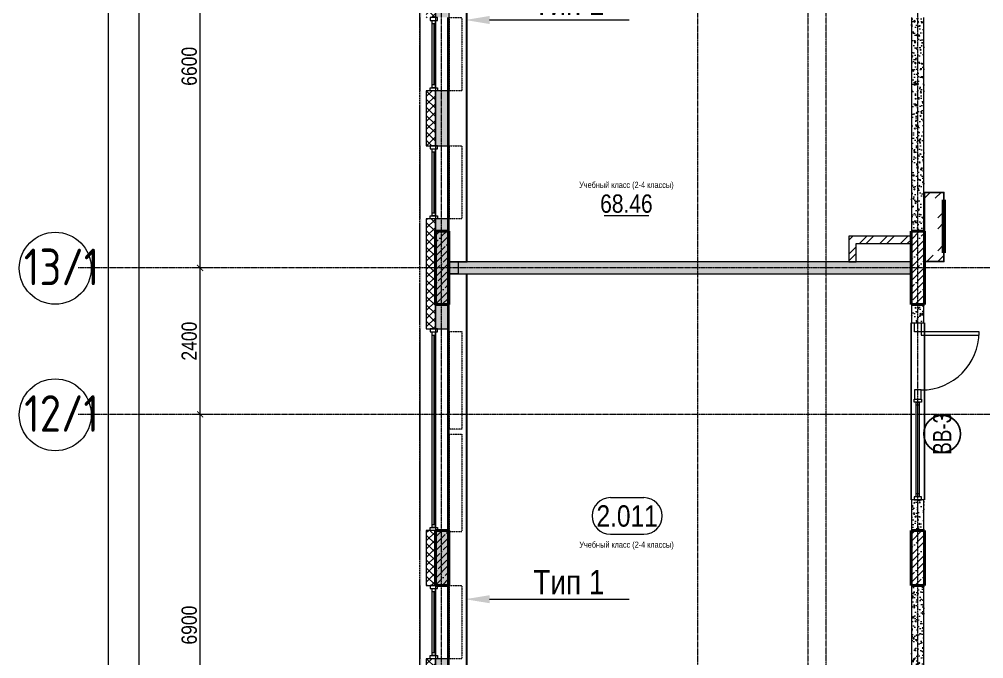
# Model space of a CAD drawing. Header units: millimetres. Extents: x -231292 to 573618, y -153144 to 564035.
# Drawn here: x 1966 to 17764, y 61430 to 71900 of the extents above; entities that cross this region are included whole.
import ezdxf
from ezdxf import colors
from ezdxf.entities.mleader import LeaderData, LeaderLine
from ezdxf.enums import TextEntityAlignment as Align
from ezdxf.math import Vec2, Vec3

# ---------------------------------------------------------------- set-up
doc = ezdxf.new("R2010")
doc.units = ezdxf.units.MM
for name, pattern in [('CENTER2', [28.575, 19.05, -3.175, 3.175, -3.175]), ('DASHED', [19.05, 12.7, -6.35]), ('HIDDEN2', [4.7625, 3.175, -1.5875])]:
    doc.linetypes.add(name, pattern=pattern)
doc.layers.get('0').update_dxf_attribs({"color": 250})
doc.layers.get('Defpoints').update_dxf_attribs({"color": 250})
for name, color, linetype, lineweight in [('11.10.2) люки', 30, 'Continuous', 60), ('A-AREA', 250, 'Continuous', 15), ('A-Wall_Материал_Газоблок_Контур', 250, 'Continuous', 0), ('АР_Area', 250, 'Continuous', 5), ('АР_Витраж', 250, 'Continuous', 13), ('АР_Витраж марка', 250, 'Continuous', 9), ('АР_Двери_витраж', 250, 'Continuous', 9), ('АР_Колонны', 250, 'Continuous', 35), ('АР_Окна', 250, 'Continuous', 5), ('АР_Отопительные приборы', 250, 'HIDDEN2', 0), ('АР_площадь пом', 250, 'Continuous', 5), ('АР_Стены ЖБ', 250, 'Continuous', 35), ('АР_Стены кирпич', 250, 'Continuous', 20), ('АР_Стены ПЕНОблок', 250, 'Continuous', 20), ('АР_Утеплитель', 250, 'Continuous', 0), ('АР_Штриховка', 250, 'Continuous', 0), ('Зашивка радиаторов тип 1 (фанера и МДФ)', 250, 'Continuous', 0), ('КМ_Фахверки', 250, 'Continuous', 80), ('ОВ_Отопление', 250, 'Continuous', 0), ('Размеры зашивки ГКЛ', 250, 'Continuous', 0), ('РД_Оси_100', 250, 'Continuous', 0), ('РД_Оси_размер', 250, 'Continuous', 0), ('РД_проем_инж перемыч_фахверк', 250, 'Continuous', 18)]:
    doc.layers.add(name, color=color, linetype=linetype, lineweight=lineweight)
doc.layers.add('АР_Делит', color=250, linetype='Continuous', lineweight=0, plot=False)
doc.layers.add('РД_Проем', color=250, linetype='Continuous', lineweight=0, plot=False)
doc.layers.add('РД_Витраж_вн', color=250, linetype='Continuous')
doc.styles.add('Arial_09', font='ARIALN.TTF', dxfattribs={"width": 0.9})
doc.styles.add('style1', font='ARIALN.TTF')
doc.styles.add('ккк', font='isocpeur.ttf', dxfattribs={"width": 0.85, "oblique": 15})
doc.dimstyles.new('Dim100_ареал', dxfattribs={"dimscale": 100, "dimtxt": 2.5, "dimasz": 1, "dimexe": 1, "dimexo": 1, "dimgap": 0.5, "dimtad": 1, "dimzin": 12, "dimdsep": 46, "dimtxsty": 'style1', "dimblk": 'ARCHTICK', "dimcen": 1, "dimdle": 1, "dimclrd": 256, "dimclre": 256, "dimaunit": 1, "dimadec": 0, "dimazin": 3, "dimtfac": 1, "dimtmove": 1, "dimatfit": 3, "dimldrblk": 'OPEN30', "dimfxl": 2, "dimfxlon": 1, "dimtolj": 1, "dimtzin": 0, "dimlwd": 9, "dimlwe": 9, "dimarcsym": 0})
pattern_1 = [(45, (8883.4, 13229.69), (-112.2532, 112.2532), []), (45, (8995.66, 13229.69), (-112.2532, 112.2532), [198.4375, -39.6875, 0, -39.6875])]

# ---------------------------------------------------------------- blocks, each defined once
blk = doc.blocks.new('A-iden')
at = {"linetype": 'Continuous', "lineweight": 5}
blk.add_circle((-0.73, -4.06), 5.89, dxfattribs=at)
at = {"color": 0, "linetype": 'Continuous', "lineweight": 20, "style": 'ккк', "width": 0.85}
blk.add_attdef('ID', text='', height=6, dxfattribs=at).set_placement((0.31, -3.85), align=Align.MIDDLE_CENTER)
blk = doc.blocks.new('_ArchTick')
at = {"color": 0, "linetype": 'ByBlock', "const_width": 0.15}
blk.add_lwpolyline([(-0.5, -0.5), (0.5, 0.5)], dxfattribs=at)
blk = doc.blocks.new('*D1564')
at = {"layer": 'Defpoints', "color": 0, "transparency": 16777216}
for p in [(-5455, 134700), (-2955, 134700), (-2955, 0)]:
    blk.add_point(p, dxfattribs=at)
at = {"layer": 'РД_Оси_размер', "lineweight": 9, "transparency": 16777216}
for p, q in [((-5455, -100), (-5455, 134800)), ((-5255, 134700), (-5555, 134700)), ((-5255, 0), (-5555, 0))]:
    blk.add_line(p, q, dxfattribs=at)
at = {"layer": 'РД_Оси_размер', "lineweight": 9, "transparency": 16777216, "xscale": 100, "yscale": 100, "zscale": 100}
for p, rotation in [((-5455, 134700), 90), ((-5455, 0), 270)]:
    blk.add_blockref('_ArchTick', p, dxfattribs=dict(at, rotation=rotation))
at = {"layer": 'РД_Оси_размер', "color": 0, "transparency": 16777216, "insert": (-5633, 67350), "char_height": 250, "attachment_point": 5, "rotation": 90, "style": 'style1'}
blk.add_mtext('\\A1;134700', dxfattribs=at)
blk = doc.blocks.new('_Open30')
at = {"color": 0, "linetype": 'ByBlock', "lineweight": -2}
for p, q in [((-1, 0.27), (0, 0)), ((0, 0), (-1, -0.27)), ((0, 0), (-1, 0))]:
    blk.add_line(p, q, dxfattribs=at)
blk = doc.blocks.new('*D1573')
at = {"layer": 'Defpoints', "color": 0, "transparency": 16777216}
for p in [(-3955, 52200), (-2955, 52200), (-2955, 45300)]:
    blk.add_point(p, dxfattribs=at)
at = {"layer": 'РД_Оси_размер', "lineweight": 9, "transparency": 16777216}
for p, q in [((-3955, 45200), (-3955, 52300)), ((-3755, 52200), (-4055, 52200)), ((-3755, 45300), (-4055, 45300))]:
    blk.add_line(p, q, dxfattribs=at)
at = {"layer": 'РД_Оси_размер', "lineweight": 9, "transparency": 16777216, "xscale": 100, "yscale": 100, "zscale": 100}
for p, rotation in [((-3955, 52200), 90), ((-3955, 45300), 270)]:
    blk.add_blockref('_ArchTick', p, dxfattribs=dict(at, rotation=rotation))
at = {"layer": 'РД_Оси_размер', "color": 0, "transparency": 16777216, "insert": (-4133, 48750), "char_height": 250, "attachment_point": 5, "rotation": 90, "style": 'style1'}
blk.add_mtext('\\A1;6900', dxfattribs=at)
blk = doc.blocks.new('*D1574')
at = {"layer": 'Defpoints', "color": 0, "transparency": 16777216}
for p in [(-3955, 54600), (-2955, 54600), (-2955, 52200)]:
    blk.add_point(p, dxfattribs=at)
at = {"layer": 'РД_Оси_размер', "lineweight": 9, "transparency": 16777216}
for p, q in [((-3955, 52100), (-3955, 54700)), ((-3755, 54600), (-4055, 54600)), ((-3755, 52200), (-4055, 52200))]:
    blk.add_line(p, q, dxfattribs=at)
at = {"layer": 'РД_Оси_размер', "lineweight": 9, "transparency": 16777216, "xscale": 100, "yscale": 100, "zscale": 100}
for p, rotation in [((-3955, 54600), 90), ((-3955, 52200), 270)]:
    blk.add_blockref('_ArchTick', p, dxfattribs=dict(at, rotation=rotation))
at = {"layer": 'РД_Оси_размер', "color": 0, "transparency": 16777216, "insert": (-4133, 53400), "char_height": 250, "attachment_point": 5, "rotation": 90, "style": 'style1'}
blk.add_mtext('\\A1;2400', dxfattribs=at)
blk = doc.blocks.new('*D1575')
at = {"layer": 'Defpoints', "color": 0, "transparency": 16777216}
for p in [(-3955, 61200), (-2955, 61200), (-2955, 54600)]:
    blk.add_point(p, dxfattribs=at)
at = {"layer": 'РД_Оси_размер', "lineweight": 9, "transparency": 16777216}
for p, q in [((-3955, 54500), (-3955, 61300)), ((-3755, 61200), (-4055, 61200)), ((-3755, 54600), (-4055, 54600))]:
    blk.add_line(p, q, dxfattribs=at)
at = {"layer": 'РД_Оси_размер', "lineweight": 9, "transparency": 16777216, "xscale": 100, "yscale": 100, "zscale": 100}
for p, rotation in [((-3955, 61200), 90), ((-3955, 54600), 270)]:
    blk.add_blockref('_ArchTick', p, dxfattribs=dict(at, rotation=rotation))
at = {"layer": 'РД_Оси_размер', "color": 0, "transparency": 16777216, "insert": (-4133, 57900), "char_height": 250, "attachment_point": 5, "rotation": 90, "style": 'style1'}
blk.add_mtext('\\A1;6600', dxfattribs=at)
blk = doc.blocks.new('*D1608')
at = {"layer": 'Defpoints', "color": 0, "transparency": 16777216}
for p in [(-4955, 63900), (-2955, 63900), (-2955, 13500)]:
    blk.add_point(p, dxfattribs=at)
at = {"layer": 'РД_Оси_размер', "lineweight": 9, "transparency": 16777216}
for p, q in [((-4955, 13400), (-4955, 64000)), ((-4755, 63900), (-5055, 63900)), ((-4755, 13500), (-5055, 13500))]:
    blk.add_line(p, q, dxfattribs=at)
at = {"layer": 'РД_Оси_размер', "lineweight": 9, "transparency": 16777216, "xscale": 100, "yscale": 100, "zscale": 100}
for p, rotation in [((-4955, 63900), 90), ((-4955, 13500), 270)]:
    blk.add_blockref('_ArchTick', p, dxfattribs=dict(at, rotation=rotation))
at = {"layer": 'РД_Оси_размер', "color": 0, "transparency": 16777216, "insert": (-5133, 38700), "char_height": 250, "attachment_point": 5, "rotation": 90, "style": 'style1'}
blk.add_mtext('\\A1;50400', dxfattribs=at)
blk = doc.blocks.new('otv_в_стене')
at = {"linetype": 'Continuous'}
blk.add_lwpolyline([(0, -1), (0, 0), (1, 0), (1, -1)], close=True, dxfattribs=at)
blk.add_solid([(0, -1), (0, 0), (0.5, -0.5), (1, 0)], dxfattribs=at)
blk = doc.blocks.new('MOK-МаркаПом_овал_ареал')
for p, q in [((-2.75, 3), (2.75, 3)), ((-2.75, -3), (2.75, -3))]:
    blk.add_line(p, q)
for centre, radius, start, end in [((-2.75, 0), 3, 90, 270), ((2.75, 0), 3, 270, 90), ((-3.75, 0), 3.5, 0, 0.001)]:
    blk.add_arc(centre, radius, start, end)
at = {"color": 0, "style": 'style1'}
blk.add_attdef('АР-ПОМЕЩЕНИЕ:НОМЕР', text='', height=3.5, dxfattribs=at).set_placement((0, 0), align=Align.MIDDLE)
at = {"layer": 'Defpoints', "color": 2, "style": 'style1'}
blk.add_attdef('АР-ПОМЕЩЕНИЕ:НАИМЕНОВАНИЕ', text='', height=1, dxfattribs=at).set_placement((-0.09, -4.81), align=Align.MIDDLE)
blk = doc.blocks.new('MOK-МаркаПомещения1')
at = {"layer": 'A-AREA', "color": 0}
blk.add_line((-3.65, -1.94), (3.65, -1.94), dxfattribs=at)
at = {"layer": 'A-AREA', "color": 0, "style": 'style1'}
blk.add_attdef('АР-ПОМЕЩЕНИЕ:ПЛОЩАДЬ', text='', height=3, dxfattribs=at).set_placement((0, 0), align=Align.MIDDLE)
at = {"layer": 'Defpoints', "style": 'style1', "flags": 8}
blk.add_attdef('АР-ПОМЕЩЕНИЕ:НАИМЕНОВАНИЕ', text='', height=1, dxfattribs=at).set_placement((0, 2.96), align=Align.MIDDLE)
blk = doc.blocks.new('МаркаВитража1')
at = {"layer": 'Defpoints'}
blk.add_circle((0, 0), 3, dxfattribs=at)
at = {"color": 0, "linetype": 'ByBlock', "lineweight": -2, "style": 'Arial_09', "width": 0.9}
blk.add_attdef('АР-ОКНО:НАИМЕНОВАНИЕ', text='', height=3, dxfattribs=at).set_placement((0, 0), align=Align.MIDDLE)
blk = doc.blocks.new('СОШ_2200_АР_ОСИ_М100_28.05.24')
at = {"layer": 'АР_Делит', "color": 5, "linetype": 'DASHED'}
blk.add_lwpolyline([(114955, 135155), (114955, -355), (93595.036, -355), (93595.036, 13855), (94145, 13855), (94145, 68320), (66055, 68320), (66055, 13857.73), (83455, 13857.73), (83455, -355), (45245, -355), (45245, 13145), (44695, 13145), (44695, 26755), (45245, 26755), (45245, 68320), (20455, 68320), (20455, 26755), (27955, 26755), (27955, 13145), (-355, 13145), (-355, 100855)], dxfattribs=at)
at = {"layer": 'РД_Оси_100', "linetype": 'CENTER2'}
for p, q in [((0, -6155), (0, 139938.679)), ((4200, -6155), (4200, 139938.679)), ((29555, 54600), (-5954.958, 54600)), ((29555, 52200), (-5954.958, 52200))]:
    blk.add_line(p, q, dxfattribs=at)
for points in [[(5849.555, 139938.679), (6000, 139538.679), (6000, -6194.559)], [(6300, -6195.83), (6300, 139538.679), (6450, 139938.679)], [(7800, -6155), (7800, 139938.679)]]:
    blk.add_lwpolyline(points, dxfattribs=at)
at = {"layer": 'РД_Оси_100', "color": 0, "xscale": 100, "yscale": 100, "zscale": 100}
for p, values in [((-6254.958, 55000), {'ID': '13/1'}), ((-6254.958, 52600), {'ID': '12/1'})]:
    blk.add_blockref('A-iden', p, dxfattribs=at).add_auto_attribs(values)
at = {"layer": 'РД_Оси_размер'}
for base, p1, p2, picture, middle in [((-5454.958, 134700), (-2954.958, 0), (-2954.958, 134700), '*D1564', (-5632.601, 67350)), ((-4954.958, 63900), (-2954.958, 13500), (-2954.958, 63900), '*D1608', (-5132.601, 38700)), ((-3954.958, 61200), (-2954.958, 54600), (-2954.958, 61200), '*D1575', (-4132.601, 57900)), ((-3954.958, 54600), (-2954.958, 52200), (-2954.958, 54600), '*D1574', (-4132.601, 53400)), ((-3954.958, 52200), (-2954.958, 45300), (-2954.958, 52200), '*D1573', (-4132.601, 48750))]:
    dim = blk.add_linear_dim(base=base, p1=p1, p2=p2, angle=90, dimstyle='Dim100_ареал', dxfattribs=at)
    dim.commit()
    dim.dimension.update_dxf_attribs({"geometry": picture, "text_midpoint": middle})

msp = doc.modelspace()

# ---------------------------------------------------------------- hatches: boundary and pattern name
h = msp.add_hatch()
h.set_pattern_fill('ANSI32', color=256, scale=40)
h.set_pattern_definition([(45, (-19.84, -150976.06), (-269.4077, 269.4077), []), (45, (159.76, -150976.06), (-269.4077, 269.4077), [])])
h.paths.add_polyline_path([(16793.403, 68034.718), (17011.228, 68034.718), (17011.228, 68968.294), (16793.403, 68968.294)], flags=17)
h.paths.add_polyline_path([(16793.403, 67933.2), (17111.155, 67933.2), (17111.155, 69064.848), (16793.403, 69064.848)])
at = {"layer": 'АР_Штриховка', "linetype": 'Continuous', "lineweight": 0}
h = msp.add_hatch(dxfattribs=at)
h.set_pattern_fill('_U', color=256, style=0, pattern_type=0)
h.set_pattern_definition([(360, (8883.4027, 13229.6861), (-8e-17, 1), [])])
h.paths.add_polyline_path([(8528.403, 29029.686), (8553.403, 29029.686), (8553.403, 29929.686), (8528.403, 29929.686)], flags=0)
h.paths.add_polyline_path([(8528.403, 31129.686), (8553.403, 31129.686), (8553.403, 32029.686), (8528.403, 32029.686)], flags=0)
h.paths.add_polyline_path([(8528.403, 35329.686), (8553.403, 35329.686), (8553.403, 36829.686), (8528.403, 36829.686)], flags=0)
h.paths.add_polyline_path([(8528.403, 39229.686), (8553.403, 39229.686), (8553.403, 40729.686), (8528.403, 40729.686)], flags=0)
h.paths.add_polyline_path([(8528.403, 41929.686), (8553.403, 41929.686), (8553.403, 42829.686), (8528.403, 42829.686)], flags=0)
h.paths.add_polyline_path([(8528.403, 44029.686), (8553.403, 44029.686), (8553.403, 44929.686), (8528.403, 44929.686)], flags=0)
h.paths.add_polyline_path([(8528.403, 48229.686), (8553.403, 48229.686), (8553.403, 50029.686), (8528.403, 50029.686)], flags=0)
h.paths.add_polyline_path([(8528.403, 51229.686), (8553.403, 51229.686), (8553.403, 52129.686), (8528.403, 52129.686)], flags=0)
h.paths.add_polyline_path([(8528.403, 53329.686), (8553.403, 53329.686), (8553.403, 54229.686), (8528.403, 54229.686)], flags=0)
h.paths.add_polyline_path([(8528.403, 57529.686), (8553.403, 57529.686), (8553.403, 59329.686), (8528.403, 59329.686)], flags=0)
h.paths.add_polyline_path([(8528.403, 60529.686), (8553.403, 60529.686), (8553.403, 61429.686), (8528.403, 61429.686)], flags=0)
h.paths.add_polyline_path([(8528.403, 62629.686), (8553.403, 62629.686), (8553.403, 63529.686), (8528.403, 63529.686)], flags=0)
h.paths.add_polyline_path([(8528.403, 66829.686), (8553.403, 66829.686), (8553.403, 68629.686), (8528.403, 68629.686)], flags=0)
h.paths.add_polyline_path([(8528.403, 69829.686), (8553.403, 69829.686), (8553.403, 70729.686), (8528.403, 70729.686)], flags=0)
h.paths.add_polyline_path([(8528.403, 71929.686), (8553.403, 71929.686), (8553.403, 72829.686), (8528.403, 72829.686)], flags=0)
h.paths.add_polyline_path([(8528.403, 76129.686), (8553.403, 76129.686), (8553.403, 77829.686), (8528.403, 77829.686)], flags=0)
h.paths.add_polyline_path([(8528.403, 80229.686), (8553.403, 80229.686), (8553.403, 81129.686), (8528.403, 81129.686)], flags=0)
h.paths.add_polyline_path([(8528.403, 82629.686), (8553.403, 82629.686), (8553.403, 83829.686), (8528.403, 83829.686)], flags=0)
h.paths.add_polyline_path([(8528.403, 86229.686), (8553.403, 86229.686), (8553.403, 87129.686), (8528.403, 87129.686)], flags=0)
h.paths.add_polyline_path([(8528.403, 88629.686), (8553.403, 88629.686), (8553.403, 89829.686), (8528.403, 89829.686)], flags=0)
h.paths.add_polyline_path([(8528.403, 92229.686), (8553.403, 92229.686), (8553.403, 93129.686), (8528.403, 93129.686)], flags=0)
h.paths.add_polyline_path([(8528.403, 94629.686), (8553.403, 94629.686), (8553.403, 96129.686), (8528.403, 96129.686)], flags=0)
h.paths.add_polyline_path([(8528.403, 98529.686), (8553.403, 98529.686), (8553.403, 99429.686), (8528.403, 99429.686)], flags=0)
h.paths.add_polyline_path([(8528.403, 100929.686), (8553.403, 100929.686), (8553.403, 102329.686), (8528.403, 102329.686)], flags=0)
h.paths.add_polyline_path([(8528.403, 103529.686), (8553.403, 103529.686), (8553.403, 104029.686), (8528.403, 104029.686)], flags=0)
h = msp.add_hatch(dxfattribs=at)
h.set_pattern_fill('ANSI37', color=256, scale=30, style=0)
h.set_pattern_definition([(45, (8883.4, 13229.69), (-67.35192, 67.35192), []), (135, (8883.4, 13229.69), (-67.35192, -67.35192), [])])
h.paths.add_polyline_path([(8633.403, 29029.686), (8783.403, 29029.686), (8783.403, 29929.686), (8633.403, 29929.686)], flags=0)
h.paths.add_polyline_path([(8633.403, 31129.686), (8783.403, 31129.686), (8783.403, 32029.686), (8633.403, 32029.686)], flags=0)
h.paths.add_polyline_path([(8633.403, 35329.686), (8783.403, 35329.686), (8783.403, 36829.686), (8633.403, 36829.686)], flags=0)
h.paths.add_polyline_path([(8633.403, 39229.686), (8783.403, 39229.686), (8783.403, 40729.686), (8633.403, 40729.686)], flags=0)
h.paths.add_polyline_path([(8633.403, 41929.686), (8783.403, 41929.686), (8783.403, 42829.686), (8633.403, 42829.686)], flags=0)
h.paths.add_polyline_path([(8633.403, 44029.686), (8783.403, 44029.686), (8783.403, 44929.686), (8633.403, 44929.686)], flags=0)
h.paths.add_polyline_path([(8633.403, 48229.686), (8783.403, 48229.686), (8783.403, 50029.686), (8633.403, 50029.686)], flags=0)
h.paths.add_polyline_path([(8633.403, 51229.686), (8783.403, 51229.686), (8783.403, 52129.686), (8633.403, 52129.686)], flags=0)
h.paths.add_polyline_path([(8633.403, 53329.686), (8783.403, 53329.686), (8783.403, 54229.686), (8633.403, 54229.686)], flags=0)
h.paths.add_polyline_path([(8633.403, 57529.686), (8783.403, 57529.686), (8783.403, 59329.686), (8633.403, 59329.686)], flags=0)
h.paths.add_polyline_path([(8633.403, 60529.686), (8783.403, 60529.686), (8783.403, 61429.686), (8633.403, 61429.686)], flags=0)
h.paths.add_polyline_path([(8633.403, 62629.686), (8783.403, 62629.686), (8783.403, 63529.686), (8633.403, 63529.686)], flags=0)
h.paths.add_polyline_path([(8633.403, 66829.686), (8783.403, 66829.686), (8783.403, 68629.686), (8633.403, 68629.686)], flags=0)
h.paths.add_polyline_path([(8633.403, 69829.686), (8783.403, 69829.686), (8783.403, 70729.686), (8633.403, 70729.686)], flags=0)
h.paths.add_polyline_path([(8633.403, 71929.686), (8783.403, 71929.686), (8783.403, 72829.686), (8633.403, 72829.686)], flags=0)
h.paths.add_polyline_path([(8633.403, 76129.686), (8783.403, 76129.686), (8783.403, 77829.686), (8633.403, 77829.686)], flags=0)
h.paths.add_polyline_path([(8633.403, 80229.686), (8783.403, 80229.686), (8783.403, 81129.686), (8633.403, 81129.686)], flags=0)
h.paths.add_polyline_path([(8633.403, 82629.686), (8783.403, 82629.686), (8783.403, 83829.686), (8633.403, 83829.686)], flags=0)
h.paths.add_polyline_path([(8633.403, 86229.686), (8783.403, 86229.686), (8783.403, 87129.686), (8633.403, 87129.686)], flags=0)
h.paths.add_polyline_path([(8633.403, 88629.686), (8783.403, 88629.686), (8783.403, 89829.686), (8633.403, 89829.686)], flags=0)
h.paths.add_polyline_path([(8633.403, 92229.686), (8783.403, 92229.686), (8783.403, 93129.686), (8633.403, 93129.686)], flags=0)
h.paths.add_polyline_path([(8633.403, 94629.686), (8783.403, 94629.686), (8783.403, 96129.686), (8633.403, 96129.686)], flags=0)
h.paths.add_polyline_path([(8633.403, 98529.686), (8783.403, 98529.686), (8783.403, 99429.686), (8633.403, 99429.686)], flags=0)
h.paths.add_polyline_path([(8633.403, 100929.686), (8783.403, 100929.686), (8783.403, 102329.686), (8633.403, 102329.686)], flags=0)
h.paths.add_polyline_path([(8633.403, 103529.686), (8783.403, 103529.686), (8783.403, 104029.686), (8633.403, 104029.686)], flags=0)
h = msp.add_hatch(dxfattribs=at)
h.set_pattern_fill('AR-CONC', color=256, style=0)
h.set_pattern_definition([(50, (8883.4, 13229.69), (182.18467, -15.93909), [19.05, -209.55]), (355, (8883.4, 13229.69), (-35.24342, 191.05685), [15.24, -167.6406]), (100.45144, (8898.58, 13228.36), (146.94125, 175.11775), [16.19, -178.09024]), (46.1842, (8883.4, 13280.49), (271.07904, -42.04233), [28.575, -314.325]), (96.63556, (8906, 13276.98), (237.4041, 247.4261), [24.285, -267.1356]), (351.18415, (8883.4, 13280.5), (237.4041, 247.4261), [22.86, -251.4597]), (21, (8908.8, 13267.79), (151.6144, -102.2652), [19.05, -209.55]), (326, (8908.8, 13267.79), (61.80203, 184.18797), [15.24, -167.64]), (71.45144, (8921.44, 13259.26), (213.41642, 81.92277), [16.19, -178.08994]), (37.5, (8883.4, 13229.686), (3.088603, 84.55504), [0, -165.608, 0, -170.18, 0, -168.275]), (7.5, (8883.4, 13229.69), (66.81966, 100.180575), [0, -97.028, 0, -161.798, 0, -64.135]), (327.5, (8826.76, 13229.686), (135.590595, -5.728744), [0, -63.5, 0, -198.12, 0, -262.89]), (317.5, (8801.36, 13229.69), (148.12918, 25.42649), [0, -82.55, 0, -131.572, 0, -186.69])])
h.paths.add_polyline_path([(8783.403, 29029.686), (8983.403, 29029.686), (8983.403, 29929.686), (8783.403, 29929.686)], flags=0)
h.paths.add_polyline_path([(8783.403, 31129.686), (8983.403, 31129.686), (8983.403, 32029.686), (8783.403, 32029.686)], flags=0)
h.paths.add_polyline_path([(8783.403, 35329.686), (8983.403, 35329.686), (8983.403, 36829.686), (8783.403, 36829.686)], flags=0)
h.paths.add_polyline_path([(8783.403, 39229.686), (8983.403, 39229.686), (8983.403, 40729.686), (8783.403, 40729.686)], flags=0)
h.paths.add_polyline_path([(8783.403, 41929.686), (8983.403, 41929.686), (8983.403, 42829.686), (8783.403, 42829.686)], flags=0)
h.paths.add_polyline_path([(8783.403, 44029.686), (8983.403, 44029.686), (8983.403, 44929.686), (8783.403, 44929.686)], flags=0)
h.paths.add_polyline_path([(8783.403, 48229.686), (8983.403, 48229.686), (8983.403, 50029.686), (8783.403, 50029.686)], flags=0)
h.paths.add_polyline_path([(8783.403, 51229.686), (8983.403, 51229.686), (8983.403, 52129.686), (8783.403, 52129.686)], flags=0)
h.paths.add_polyline_path([(8783.403, 53329.686), (8983.403, 53329.686), (8983.403, 54229.686), (8783.403, 54229.686)], flags=0)
h.paths.add_polyline_path([(8783.403, 57529.686), (8983.403, 57529.686), (8983.403, 59329.686), (8783.403, 59329.686)], flags=0)
h.paths.add_polyline_path([(8783.403, 60529.686), (8983.403, 60529.686), (8983.403, 61429.686), (8783.403, 61429.686)], flags=0)
h.paths.add_polyline_path([(8783.403, 62629.686), (8983.403, 62629.686), (8983.403, 63529.686), (8783.403, 63529.686)], flags=0)
h.paths.add_polyline_path([(8783.403, 66829.686), (8983.403, 66829.686), (8983.403, 68629.686), (8783.403, 68629.686)], flags=0)
h.paths.add_polyline_path([(8783.403, 69829.686), (8983.403, 69829.686), (8983.403, 70729.686), (8783.403, 70729.686)], flags=0)
h.paths.add_polyline_path([(8783.403, 71929.686), (8983.403, 71929.686), (8983.403, 72829.686), (8783.403, 72829.686)], flags=0)
h.paths.add_polyline_path([(8783.403, 76129.686), (8983.403, 76129.686), (8983.403, 77829.686), (8783.403, 77829.686)], flags=0)
h.paths.add_polyline_path([(8783.403, 80229.686), (8983.403, 80229.686), (8983.403, 81129.686), (8783.403, 81129.686)], flags=0)
h.paths.add_polyline_path([(8783.403, 82629.686), (8983.403, 82629.686), (8983.403, 83829.686), (8783.403, 83829.686)], flags=0)
h.paths.add_polyline_path([(8783.403, 86229.686), (8983.403, 86229.686), (8983.403, 87129.686), (8783.403, 87129.686)], flags=0)
h.paths.add_polyline_path([(8783.403, 88629.686), (8983.403, 88629.686), (8983.403, 89829.686), (8783.403, 89829.686)], flags=0)
h.paths.add_polyline_path([(8783.403, 92229.686), (8983.403, 92229.686), (8983.403, 93129.686), (8783.403, 93129.686)], flags=0)
h.paths.add_polyline_path([(8783.403, 94629.686), (8983.403, 94629.686), (8983.403, 96129.686), (8783.403, 96129.686)], flags=0)
h.paths.add_polyline_path([(8783.403, 98529.686), (8983.403, 98529.686), (8983.403, 99429.686), (8783.403, 99429.686)], flags=0)
h.paths.add_polyline_path([(8783.403, 100929.686), (8983.403, 100929.686), (8983.403, 102329.686), (8783.403, 102329.686)], flags=0)
h.paths.add_polyline_path([(8783.403, 103529.686), (8983.403, 103529.686), (8983.403, 104029.686), (8783.403, 104029.686)], flags=0)
h = msp.add_hatch(dxfattribs=at)
h.set_pattern_fill('AR-CONC', color=256, angle=45, style=0)
h.set_pattern_definition([(95, (8883.4, 13229.69), (140.09465, 117.55338), [19.05, -209.55]), (40, (8883.4, 13229.69), (-160.01845, 110.1767), [15.24, -167.6406]), (145.45144, (8895.08, 13239.48), (-19.9238, 227.7301), [16.19, -178.09024]), (91.1842, (8847.48, 13265.6), (221.41024, 161.9534), [28.575, -314.325]), (141.63556, (8865.93, 13279.1), (-7.0866, 342.8268), [24.285, -267.1356]), (36.18415, (8847.48, 13265.6), (-7.0866, 342.8268), [22.86, -251.4597]), (66, (8874.42, 13274.59), (179.51998, 34.89515), [19.05, -209.55]), (11, (8874.42, 13274.59), (-86.5399, 173.9412), [15.24, -167.64]), (116.45145, (8889.38, 13277.5), (92.98005, 208.83634), [16.19, -178.08994]), (82.5, (8883.4, 13229.686), (-57.60547, 61.973414), [0, -165.608, 0, -170.18, 0, -168.275]), (52.5, (8883.4, 13229.69), (-23.58973, 118.087), [0, -97.028, 0, -161.798, 0, -64.135]), (12.5, (8843.35, 13189.634), (99.92786, 91.826196), [0, -63.5, 0, -198.12, 0, -262.89]), (2.5, (8825.39, 13171.67), (86.7639, 122.7224), [0, -82.55, 0, -131.572, 0, -186.69])])
h.paths.add_polyline_path([(16583.403, 68429.686), (16783.403, 68429.686), (16783.403, 71929.686), (16583.403, 71929.686)], flags=0)
at = {"layer": 'АР_Штриховка', "linetype": 'Continuous', "lineweight": 5}
h = msp.add_hatch(dxfattribs=at)
h.set_pattern_fill('ANSI35', color=256, scale=25, style=0)
h.set_pattern_definition(pattern_1)
h.paths.add_polyline_path([(8783.403, 67229.686), (9003.403, 67229.686), (9003.403, 68429.686), (8783.403, 68429.686)], flags=0)
h = msp.add_hatch(dxfattribs=at)
h.set_pattern_fill('ANSI35', color=256, scale=25, style=0)
h.set_pattern_definition(pattern_1)
h.paths.add_polyline_path([(16573.403, 67229.686), (16793.403, 67229.686), (16793.403, 68429.686), (16573.403, 68429.686)], flags=0)
at = {"layer": 'АР_Штриховка', "linetype": 'Continuous', "lineweight": 0}
h = msp.add_hatch(dxfattribs=at)
h.set_pattern_fill('ANSI32', color=256, scale=25, style=0)
h.set_pattern_definition([(45, (8883.4, 13229.69), (-168.3798, 168.3798), []), (45, (8995.66, 13229.69), (-168.3798, 168.3798), [])])
h.paths.add_polyline_path([(15553.403, 67929.686), (15673.403, 67929.686), (15673.403, 68229.686), (15553.403, 68349.686)], flags=0)
h = msp.add_hatch(dxfattribs=at)
h.set_pattern_fill('ANSI32', color=256, scale=25, style=0)
h.set_pattern_definition([(45, (8883.4, 13229.69), (-168.3798, 168.3798), []), (45, (8995.66, 13229.69), (-168.3798, 168.3798), [])])
h.paths.add_polyline_path([(15553.403, 68349.686), (15673.403, 68229.686), (16573.403, 68229.686), (16573.403, 68349.686)], flags=0)
h = msp.add_hatch(dxfattribs=at)
h.set_pattern_fill('AR-CONC', color=256, angle=45, style=0)
h.set_pattern_definition([(95, (8883.4, 13229.69), (140.09465, 117.55338), [19.05, -209.55]), (40, (8883.4, 13229.69), (-160.01845, 110.1767), [15.24, -167.6406]), (145.45144, (8895.08, 13239.48), (-19.9238, 227.7301), [16.19, -178.09024]), (91.1842, (8847.48, 13265.6), (221.4102, 161.9534), [28.575, -314.325]), (141.63556, (8865.93, 13279.1), (-7.0866, 342.8268), [24.285, -267.1356]), (36.18415, (8847.48, 13265.6), (-7.0866, 342.8268), [22.86, -251.4597]), (66, (8874.42, 13274.59), (179.51998, 34.89515), [19.05, -209.55]), (11, (8874.42, 13274.59), (-86.5399, 173.9412), [15.24, -167.64]), (116.45145, (8889.38, 13277.5), (92.98005, 208.83634), [16.19, -178.08994]), (82.5, (8883.4, 13229.686), (-57.60547, 61.97341), [0, -165.608, 0, -170.18, 0, -168.275]), (52.5, (8883.4, 13229.69), (-23.58973, 118.087), [0, -97.028, 0, -161.798, 0, -64.135]), (12.5, (8843.35, 13189.634), (99.92786, 91.826196), [0, -63.5, 0, -198.12, 0, -262.89]), (2.5, (8825.39, 13171.67), (86.7639, 122.7224), [0, -82.55, 0, -131.572, 0, -186.69])])
h.paths.add_polyline_path([(8983.403, 67929.686), (8983.403, 67729.686), (16573.403, 67729.686), (16573.403, 67929.686)], flags=0)
h = msp.add_hatch(dxfattribs=at)
h.set_pattern_fill('AR-CONC', color=256, angle=45, style=0)
h.set_pattern_definition([(95, (8883.4, 13229.69), (140.09465, 117.55338), [19.05, -209.55]), (40, (8883.4, 13229.69), (-160.01845, 110.1767), [15.24, -167.6406]), (145.45144, (8895.08, 13239.48), (-19.9238, 227.7301), [16.19, -178.09024]), (91.1842, (8847.48, 13265.6), (221.4102, 161.9534), [28.575, -314.325]), (141.63556, (8865.93, 13279.1), (-7.0866, 342.8268), [24.285, -267.1356]), (36.18415, (8847.48, 13265.6), (-7.0866, 342.8268), [22.86, -251.4597]), (66, (8874.42, 13274.59), (179.51998, 34.89515), [19.05, -209.55]), (11, (8874.42, 13274.59), (-86.5399, 173.9412), [15.24, -167.64]), (116.45145, (8889.38, 13277.5), (92.98005, 208.83634), [16.19, -178.08994]), (82.5, (8883.4, 13229.686), (-57.60547, 61.97341), [0, -165.608, 0, -170.18, 0, -168.275]), (52.5, (8883.4, 13229.69), (-23.58973, 118.087), [0, -97.028, 0, -161.798, 0, -64.135]), (12.5, (8843.35, 13189.634), (99.92786, 91.826196), [0, -63.5, 0, -198.12, 0, -262.89]), (2.5, (8825.39, 13171.67), (86.7639, 122.7224), [0, -82.55, 0, -131.572, 0, -186.69])])
h.paths.add_polyline_path([(16583.403, 63529.686), (16783.403, 63529.686), (16783.403, 64029.686), (16583.403, 64029.686)], flags=0)
h.paths.add_polyline_path([(16583.403, 66929.686), (16783.403, 66929.686), (16783.403, 67229.686), (16583.403, 67229.686)], flags=0)
at = {"layer": 'АР_Штриховка', "linetype": 'Continuous', "lineweight": 5}
h = msp.add_hatch(dxfattribs=at)
h.set_pattern_fill('ANSI35', color=256, scale=25, style=0)
h.set_pattern_definition(pattern_1)
h.paths.add_polyline_path([(8783.403, 62629.686), (9003.403, 62629.686), (9003.403, 63529.686), (8783.403, 63529.686)], flags=0)
h = msp.add_hatch(dxfattribs=at)
h.set_pattern_fill('ANSI35', color=256, scale=25, style=0)
h.set_pattern_definition(pattern_1)
h.paths.add_polyline_path([(16573.403, 62629.686), (16793.403, 62629.686), (16793.403, 63529.686), (16573.403, 63529.686)], flags=0)
at = {"layer": 'АР_Штриховка', "linetype": 'Continuous', "lineweight": 0}
h = msp.add_hatch(dxfattribs=at)
h.set_pattern_fill('AR-CONC', color=256, angle=45, style=0)
h.set_pattern_definition([(95, (8883.4, 13229.69), (140.09465, 117.5534), [19.05, -209.55]), (40, (8883.4, 13229.69), (-160.01845, 110.1767), [15.24, -167.6406]), (145.45144, (8895.08, 13239.48), (-19.9238, 227.7301), [16.19, -178.09024]), (91.1842, (8847.48, 13265.6), (221.4102, 161.9534), [28.575, -314.325]), (141.63556, (8865.93, 13279.1), (-7.0866, 342.8268), [24.285, -267.1356]), (36.18415, (8847.48, 13265.6), (-7.0866, 342.8268), [22.86, -251.4597]), (66, (8874.42, 13274.59), (179.52, 34.89515), [19.05, -209.55]), (11, (8874.42, 13274.59), (-86.5399, 173.9412), [15.24, -167.64]), (116.45145, (8889.38, 13277.5), (92.98005, 208.83634), [16.19, -178.08994]), (82.5, (8883.4, 13229.686), (-57.60547, 61.97341), [0, -165.608, 0, -170.18, 0, -168.275]), (52.5, (8883.4, 13229.69), (-23.58973, 118.087), [0, -97.028, 0, -161.798, 0, -64.135]), (12.5, (8843.35, 13189.634), (99.92786, 91.8262), [0, -63.5, 0, -198.12, 0, -262.89]), (2.5, (8825.39, 13171.67), (86.7639, 122.7224), [0, -82.55, 0, -131.572, 0, -186.69])])
h.paths.add_polyline_path([(16583.403, 59129.686), (16783.403, 59129.686), (16783.403, 62629.686), (16583.403, 62629.686)], flags=0)

# ---------------------------------------------------------------- linework, layer by layer
msp.add_lwpolyline([(16793.403, 67933.2), (17111.155, 67933.2), (17111.155, 69064.848), (16793.403, 69064.848)], close=True)
at = {"layer": '11.10.2) люки'}
msp.add_lwpolyline([(17111.155, 68941.98), (17111.155, 68072.947)], dxfattribs=at)
at = {"layer": 'A-Wall_Материал_Газоблок_Контур', "linetype": 'Continuous', "lineweight": 0}
for p, q in [((8528.403, 71929.686), (8528.403, 70729.686)), ((8983.403, 70729.686), (8983.403, 71929.686)), ((8528.403, 69829.686), (8528.403, 68629.686)), ((8983.403, 68629.686), (8983.403, 69829.686)), ((8528.403, 66829.686), (8528.403, 63529.686)), ((8983.403, 63529.686), (8983.403, 66829.686)), ((8528.403, 62629.686), (8528.403, 61429.686)), ((8983.403, 61429.686), (8983.403, 62629.686))]:
    msp.add_line(p, q, dxfattribs=at)
at = {"layer": 'АР_Витраж', "linetype": 'Continuous', "lineweight": 5}
for p, q in [((16573.403, 64029.686), (16573.403, 65679.686)), ((16793.403, 64029.686), (16793.403, 65679.686))]:
    msp.add_line(p, q, dxfattribs=at)
at = {"layer": 'АР_Витраж', "linetype": 'Continuous', "lineweight": 13}
for p, q in [((16708.403, 65579.686), (16658.403, 65579.686)), ((16683.403, 64129.686), (16683.403, 65579.686)), ((16708.403, 64129.686), (16658.403, 64129.686))]:
    msp.add_line(p, q, dxfattribs=at)
for points in [[(16623.403, 65629.686), (16623.403, 65679.686), (16743.403, 65679.686), (16743.403, 65629.686)], [(16708.403, 64079.686), (16658.403, 64079.686), (16658.403, 65629.686), (16708.403, 65629.686)], [(16623.403, 64079.686), (16623.403, 64029.686), (16743.403, 64029.686), (16743.403, 64079.686)]]:
    msp.add_lwpolyline(points, close=True, dxfattribs=at)
at = {"layer": 'АР_Двери_витраж', "linetype": 'Continuous', "lineweight": 9}
for points in [[(16628.403, 66779.686), (16628.403, 66929.686), (16738.403, 66929.686), (16738.403, 66779.686)], [(16738.403, 66779.686), (16738.403, 66729.686), (17688.403, 66729.686), (17688.403, 66779.686)], [(16628.403, 65829.686), (16628.403, 65679.686), (16738.403, 65679.686), (16738.403, 65829.686)]]:
    msp.add_lwpolyline(points, close=True, dxfattribs=at)
msp.add_arc((16738.403, 66779.686), 950, 270, 0, dxfattribs=at)
at = {"layer": 'АР_Колонны', "linetype": 'HIDDEN2', "lineweight": 25}
for p, q in [((8783.403, 68429.686), (9003.403, 68429.686)), ((8783.403, 67229.686), (8783.403, 68429.686)), ((9003.403, 68429.686), (9003.403, 67229.686)), ((16573.403, 68429.686), (16793.403, 68429.686)), ((16573.403, 67229.686), (16573.403, 68429.686)), ((16793.403, 68429.686), (16793.403, 67229.686)), ((9003.403, 67229.686), (8783.403, 67229.686)), ((16793.403, 67229.686), (16573.403, 67229.686)), ((8783.403, 63529.686), (9003.403, 63529.686)), ((8783.403, 62629.686), (8783.403, 63529.686)), ((9003.403, 63529.686), (9003.403, 62629.686)), ((16573.403, 63529.686), (16793.403, 63529.686)), ((16573.403, 62629.686), (16573.403, 63529.686)), ((16793.403, 63529.686), (16793.403, 62629.686)), ((9003.403, 62629.686), (8783.403, 62629.686)), ((16793.403, 62629.686), (16573.403, 62629.686))]:
    msp.add_line(p, q, dxfattribs=at)
at = {"layer": 'АР_Колонны', "linetype": 'Continuous', "lineweight": 35}
for p, q in [((8783.403, 68429.686), (9003.403, 68429.686)), ((8783.403, 67229.686), (8783.403, 68429.686)), ((9003.403, 67229.686), (9003.403, 68429.686)), ((16573.403, 68429.686), (16793.403, 68429.686)), ((16573.403, 67229.686), (16573.403, 68429.686)), ((16793.403, 67229.686), (16793.403, 68429.686)), ((8783.403, 67229.686), (9003.403, 67229.686)), ((16573.403, 67229.686), (16793.403, 67229.686)), ((8783.403, 63529.686), (9003.403, 63529.686)), ((8783.403, 62629.686), (8783.403, 63529.686)), ((9003.403, 62629.686), (9003.403, 63529.686)), ((16573.403, 63529.686), (16793.403, 63529.686)), ((16573.403, 62629.686), (16573.403, 63529.686)), ((16793.403, 62629.686), (16793.403, 63529.686)), ((8783.403, 62629.686), (9003.403, 62629.686)), ((16573.403, 62629.686), (16793.403, 62629.686))]:
    msp.add_line(p, q, dxfattribs=at)
at = {"layer": 'АР_Окна', "linetype": 'Continuous', "lineweight": 5}
for p, q in [((8528.403, 71929.686), (8528.403, 70729.686)), ((8983.403, 71929.686), (8983.403, 70729.686)), ((8730.903, 71829.686), (8780.903, 71829.686)), ((8755.903, 71829.686), (8755.903, 70829.686)), ((8730.903, 70829.686), (8780.903, 70829.686)), ((8528.403, 69829.686), (8528.403, 68629.686)), ((8983.403, 69829.686), (8983.403, 68629.686)), ((8730.903, 69729.686), (8780.903, 69729.686)), ((8755.903, 69729.686), (8755.903, 68729.686)), ((8730.903, 68729.686), (8780.903, 68729.686)), ((8528.403, 66829.686), (8528.403, 63529.686)), ((8983.403, 66829.686), (8983.403, 63529.686)), ((8730.903, 66729.686), (8780.903, 66729.686)), ((8755.903, 66729.686), (8755.903, 63629.686)), ((8730.903, 63629.686), (8780.903, 63629.686)), ((8528.403, 62629.686), (8528.403, 61429.686)), ((8983.403, 62629.686), (8983.403, 61429.686)), ((8730.903, 62529.686), (8780.903, 62529.686)), ((8755.903, 62529.686), (8755.903, 61529.686)), ((8730.903, 61529.686), (8780.903, 61529.686))]:
    msp.add_line(p, q, dxfattribs=at)
for points in [[(8815.903, 71879.686), (8815.903, 71929.686), (8695.903, 71929.686), (8695.903, 71879.686)], [(8730.903, 71879.686), (8780.903, 71879.686), (8780.903, 70779.686), (8730.903, 70779.686)], [(8815.903, 70779.686), (8815.903, 70729.686), (8695.903, 70729.686), (8695.903, 70779.686)], [(8815.903, 69779.686), (8815.903, 69829.686), (8695.903, 69829.686), (8695.903, 69779.686)], [(8730.903, 69779.686), (8780.903, 69779.686), (8780.903, 68679.686), (8730.903, 68679.686)], [(8815.903, 68679.686), (8815.903, 68629.686), (8695.903, 68629.686), (8695.903, 68679.686)], [(8815.903, 66779.686), (8815.903, 66829.686), (8695.903, 66829.686), (8695.903, 66779.686)], [(8730.903, 66779.686), (8780.903, 66779.686), (8780.903, 63579.686), (8730.903, 63579.686)], [(8815.903, 63579.686), (8815.903, 63529.686), (8695.903, 63529.686), (8695.903, 63579.686)], [(8815.903, 62579.686), (8815.903, 62629.686), (8695.903, 62629.686), (8695.903, 62579.686)], [(8730.903, 62579.686), (8780.903, 62579.686), (8780.903, 61479.686), (8730.903, 61479.686)], [(8815.903, 61479.686), (8815.903, 61429.686), (8695.903, 61429.686), (8695.903, 61479.686)]]:
    msp.add_lwpolyline(points, close=True, dxfattribs=at)
at = {"layer": 'АР_Отопительные приборы'}
for points in [[(9013.403, 71929.686), (9213.403, 71929.686), (9213.403, 70729.686), (9013.403, 70729.686)], [(9013.403, 69829.686), (9213.403, 69829.686), (9213.403, 68629.686), (9013.403, 68629.686)], [(9013.403, 66786.883), (9213.403, 66786.883), (9213.403, 65186.883), (9013.403, 65186.883)], [(9013.403, 65105.162), (9213.403, 65105.162), (9213.403, 63505.162), (9013.403, 63505.162)], [(9013.403, 62629.686), (9213.403, 62629.686), (9213.403, 61429.686), (9013.403, 61429.686)]]:
    msp.add_lwpolyline(points, close=True, dxfattribs=at)
at = {"layer": 'АР_Стены ЖБ', "linetype": 'Continuous', "lineweight": 40}
for p, q in [((9003.403, 68429.686), (8783.403, 68429.686)), ((8783.403, 68429.686), (8783.403, 67229.686)), ((9003.403, 67229.686), (9003.403, 68429.686)), ((16793.403, 68429.686), (16573.403, 68429.686)), ((16573.403, 68429.686), (16573.403, 67229.686)), ((16793.403, 67229.686), (16793.403, 68429.686)), ((8783.403, 67229.686), (9003.403, 67229.686)), ((16573.403, 67229.686), (16793.403, 67229.686)), ((9003.403, 63529.686), (8783.403, 63529.686)), ((8783.403, 63529.686), (8783.403, 62629.686)), ((9003.403, 62629.686), (9003.403, 63529.686)), ((16793.403, 63529.686), (16573.403, 63529.686)), ((16573.403, 63529.686), (16573.403, 62629.686)), ((16793.403, 62629.686), (16793.403, 63529.686)), ((8783.403, 62629.686), (9003.403, 62629.686)), ((16573.403, 62629.686), (16793.403, 62629.686))]:
    msp.add_line(p, q, dxfattribs=at)
at = {"layer": 'АР_Стены кирпич', "linetype": 'Continuous', "lineweight": 20}
for p, q in [((15553.403, 68349.686), (15553.403, 67929.686)), ((16573.403, 68349.686), (15553.403, 68349.686)), ((16573.403, 68229.686), (16573.403, 68349.686)), ((15673.403, 67929.686), (15673.403, 68229.686)), ((15673.403, 68229.686), (16573.403, 68229.686)), ((15553.403, 67929.686), (15673.403, 67929.686))]:
    msp.add_line(p, q, dxfattribs=at)
at = {"layer": 'АР_Стены ПЕНОблок', "linetype": 'Continuous', "lineweight": 20}
for p, q in [((16583.403, 71929.686), (16583.403, 68429.686)), ((16783.403, 68429.686), (16783.403, 71929.686)), ((8983.403, 70729.686), (8783.403, 70729.686)), ((8783.403, 70729.686), (8783.403, 69829.686)), ((8983.403, 69829.686), (8983.403, 70729.686)), ((8783.403, 69829.686), (8983.403, 69829.686)), ((8983.403, 68629.686), (8783.403, 68629.686)), ((8783.403, 68629.686), (8783.403, 66829.686)), ((8983.403, 66829.686), (8983.403, 68629.686)), ((16583.403, 68429.686), (16783.403, 68429.686)), ((8983.403, 67929.686), (8983.403, 67729.686)), ((16573.403, 67929.686), (8983.403, 67929.686)), ((16573.403, 67729.686), (16573.403, 67929.686)), ((8983.403, 67729.686), (16573.403, 67729.686)), ((16783.403, 67229.686), (16583.403, 67229.686)), ((16583.403, 67229.686), (16583.403, 66929.686)), ((16783.403, 66929.686), (16783.403, 67229.686)), ((8783.403, 66829.686), (8983.403, 66829.686)), ((16583.403, 66929.686), (16783.403, 66929.686)), ((16783.403, 64029.686), (16583.403, 64029.686)), ((16583.403, 64029.686), (16583.403, 63529.686)), ((16783.403, 63529.686), (16783.403, 64029.686)), ((8983.403, 63529.686), (8783.403, 63529.686)), ((8783.403, 63529.686), (8783.403, 62629.686)), ((8983.403, 62629.686), (8983.403, 63529.686)), ((16583.403, 63529.686), (16783.403, 63529.686)), ((8783.403, 62629.686), (8983.403, 62629.686)), ((16783.403, 62629.686), (16583.403, 62629.686)), ((16583.403, 62629.686), (16583.403, 59129.686)), ((16783.403, 59129.686), (16783.403, 62629.686)), ((8983.403, 61429.686), (8783.403, 61429.686)), ((8783.403, 61429.686), (8783.403, 60529.686)), ((8983.403, 60529.686), (8983.403, 61429.686))]:
    msp.add_line(p, q, dxfattribs=at)
at = {"layer": 'АР_Утеплитель', "linetype": 'Continuous', "lineweight": 0}
for p, q in [((8783.403, 70729.686), (8633.403, 70729.686)), ((8633.403, 70729.686), (8633.403, 69829.686)), ((8783.403, 69829.686), (8783.403, 70729.686)), ((8633.403, 69829.686), (8783.403, 69829.686)), ((8783.403, 68629.686), (8633.403, 68629.686)), ((8633.403, 68629.686), (8633.403, 66829.686)), ((8783.403, 66829.686), (8783.403, 68629.686)), ((8633.403, 66829.686), (8783.403, 66829.686)), ((8783.403, 63529.686), (8633.403, 63529.686)), ((8633.403, 63529.686), (8633.403, 62629.686)), ((8783.403, 62629.686), (8783.403, 63529.686)), ((8633.403, 62629.686), (8783.403, 62629.686)), ((8783.403, 61429.686), (8633.403, 61429.686)), ((8633.403, 61429.686), (8633.403, 60529.686)), ((8783.403, 60529.686), (8783.403, 61429.686))]:
    msp.add_line(p, q, dxfattribs=at)
at = {"layer": 'Зашивка радиаторов тип 1 (фанера и МДФ)', "linetype": 'Continuous', "lineweight": 0}
for p, q in [((9003.403, 77003.686), (9003.289, 67929.686)), ((9290.789, 67929.682), (9290.903, 77003.683)), ((9290.903, 77003.683), (9290.789, 67929.682)), ((9303.289, 67929.682), (9303.403, 77003.682)), ((9003.289, 67929.686), (9303.289, 67929.682)), ((9003.289, 67729.686), (9303.289, 67729.69)), ((9003.289, 67729.686), (9003.403, 58639.686)), ((9290.903, 58639.69), (9290.789, 67729.69)), ((9290.789, 67729.69), (9290.903, 58639.69)), ((9303.403, 58639.69), (9303.289, 67729.69))]:
    msp.add_line(p, q, dxfattribs=at)
at = {"layer": 'КМ_Фахверки', "lineweight": 5}
msp.add_lwpolyline([(79583.403, 81804.686), (103283.403, 81804.103), (103283.403, 13129.686), (123583.403, 13129.686), (123583.371, 148129.686), (81883.406, 148129.686), (81883.406, 142129.686), (46283.403, 142129.686), (46283.403, 113829.686), (8783.403, 113829.686), (8783.403, 26629.686), (36583.403, 26629.686), (36583.403, 39729.686), (29083.403, 39729.686), (29083.403, 81804.686), (54383.403, 81804.686), (54383.403, 13129.686), (92083.403, 13129.686), (92083.403, 26829.686), (74683.402, 26829.694), (74683.401, 81804.686), (79584.99, 81804.686)], dxfattribs=at)
at = {"layer": 'РД_Витраж_вн', "linetype": 'Continuous', "lineweight": -3}
for p, q in [((16573.403, 66929.686), (16573.403, 64029.686)), ((16793.403, 66929.686), (16793.403, 64029.686))]:
    msp.add_line(p, q, dxfattribs=at)
at = {"layer": 'РД_Проем', "linetype": 'Continuous', "lineweight": 0}
for p, q in [((16573.403, 66929.686), (16573.403, 64029.686)), ((16793.403, 66929.686), (16793.403, 64029.686))]:
    msp.add_line(p, q, dxfattribs=at)
at = {"layer": 'РД_проем_инж перемыч_фахверк', "linetype": 'Continuous', "lineweight": 18}
for p, q in [((16573.403, 66929.686), (16573.403, 64029.686)), ((16793.403, 66929.686), (16793.403, 64029.686))]:
    msp.add_line(p, q, dxfattribs=at)

# ---------------------------------------------------------------- block references
at = {"layer": 'АР_Area', "linetype": 'Continuous', "lineweight": 5, "xscale": 100, "yscale": 100, "zscale": 100}
msp.add_blockref('MOK-МаркаПом_овал_ареал', (11922.649, 63767.076), dxfattribs=at).add_auto_attribs({'АР-ПОМЕЩЕНИЕ:НОМЕР': '2.011', 'АР-ПОМЕЩЕНИЕ:НАИМЕНОВАНИЕ': 'Учебный класс (2-4 классы)'})
at = {"layer": 'АР_Витраж марка', "linetype": 'Continuous', "lineweight": 9, "xscale": 100, "yscale": 100, "zscale": 100, "rotation": 90}
msp.add_blockref('МаркаВитража1', (17083.28, 65111.745), dxfattribs=at).add_auto_attribs({'АР-ОКНО:НАИМЕНОВАНИЕ': 'ВВ-3'})
at = {"layer": 'АР_площадь пом', "linetype": 'Continuous', "lineweight": 5}
ref = msp.add_blockref('MOK-МаркаПомещения1', (11911.268, 68881.866), dxfattribs=dict(at, xscale=100, yscale=100, zscale=100))
ref.add_attrib('АР-ПОМЕЩЕНИЕ:НАИМЕНОВАНИЕ', 'Учебный класс (2-4 классы)', dxfattribs={"layer": 'Defpoints', "height": 100, "style": 'style1'}).set_placement((11911.268, 69177.429), align=Align.MIDDLE)
ref.add_attrib('АР-ПОМЕЩЕНИЕ:ПЛОЩАДЬ', '68.46', dxfattribs={"layer": 'A-AREA', "color": 0, "height": 300, "style": 'style1'}).set_placement((11911.268, 68881.866), align=Align.MIDDLE)
at = {"layer": 'ОВ_Отопление', "xscale": 150, "yscale": 200}
msp.add_blockref('otv_в_стене', (9003.403, 67929.686), dxfattribs=at)
at = {"layer": 'РД_Оси_100'}
msp.add_blockref('СОШ_2200_АР_ОСИ_М100_28.05.24', (8883.403, 13229.686), dxfattribs=at)

# ---------------------------------------------------------------- leaders
at = {"layer": 'Размеры зашивки ГКЛ'}
ml = msp.add_multileader_mtext('Standard', dxfattribs=at)
ml.set_content('\\pxsm1;Тип 1 ', color=(0, 0, 138), style='style1')
ml.set_leader_properties(color=256, linetype='ByLayer', lineweight=9)
ml.build(insert=Vec2(0, 0))
ml.multileader.update_dxf_attribs({"has_dogleg": 0, "text_left_attachment_type": 6, "text_right_attachment_type": 6, "text_bottom_attachment_type": 10, "dogleg_length": 25, "arrow_head_size": 400})
ctx = ml.context
ctx.base_point, ctx.char_height, ctx.arrow_head_size, ctx.landing_gap_size, ctx.plane_origin = Vec3(10334.853, 71888.201), 400, 400, 50, Vec3(3475.665, 78858.765)
ctx.left_attachment, ctx.right_attachment, ctx.top_attachment = 6, 6, 10
notes = []
notes.append((ctx, [(0, (1, 1, 0), (10309.853, 71888.201), (1, 0), 25, [(1, [(9269.797, 71888.201)], 0, [])])]))
ctx.mtext.insert, ctx.mtext.width, ctx.mtext.defined_height, ctx.mtext.line_spacing_factor, ctx.mtext.flow_direction = Vec3(10384.853, 72368.201), 1668.44707, 600, 0.3, 5
ml = msp.add_multileader_mtext('Standard', dxfattribs=at)
ml.set_content('\\pxsm1;Тип 1 ', color=(0, 0, 138), style='style1')
ml.set_leader_properties(color=256, linetype='ByLayer', lineweight=9)
ml.build(insert=Vec2(0, 0))
ml.multileader.update_dxf_attribs({"has_dogleg": 0, "text_left_attachment_type": 6, "text_right_attachment_type": 6, "text_bottom_attachment_type": 10, "dogleg_length": 25, "arrow_head_size": 400})
ctx = ml.context
ctx.base_point, ctx.char_height, ctx.arrow_head_size, ctx.landing_gap_size, ctx.plane_origin = Vec3(10334.853, 62403.948), 400, 400, 50, Vec3(3475.665, 69374.513)
ctx.left_attachment, ctx.right_attachment, ctx.top_attachment = 6, 6, 10
notes.append((ctx, [(0, (1, 1, 0), (10309.853, 62403.948), (1, 0), 25, [(1, [(9269.797, 62403.948)], 0, [])])]))
ctx.mtext.insert, ctx.mtext.width, ctx.mtext.defined_height, ctx.mtext.line_spacing_factor, ctx.mtext.flow_direction = Vec3(10384.853, 62883.948), 1668.44707, 600, 0.3, 5
for ctx, leaders in notes:
    for number, flags, end, landing, length, lines in leaders:
        leader = LeaderData()
        leader.index, (leader.has_last_leader_line, leader.has_dogleg_vector, leader.attachment_direction) = number, flags
        leader.last_leader_point, leader.dogleg_vector, leader.dogleg_length = Vec3(end), Vec3(landing), length
        for number, points, colour, breaks in lines:
            line = LeaderLine()
            line.index, line.vertices, line.color, line.breaks = number, Vec3.list(points), colors.encode_raw_color(colour), breaks
            leader.lines.append(line)
        ctx.leaders.append(leader)

doc.saveas('drawing.dxf')
